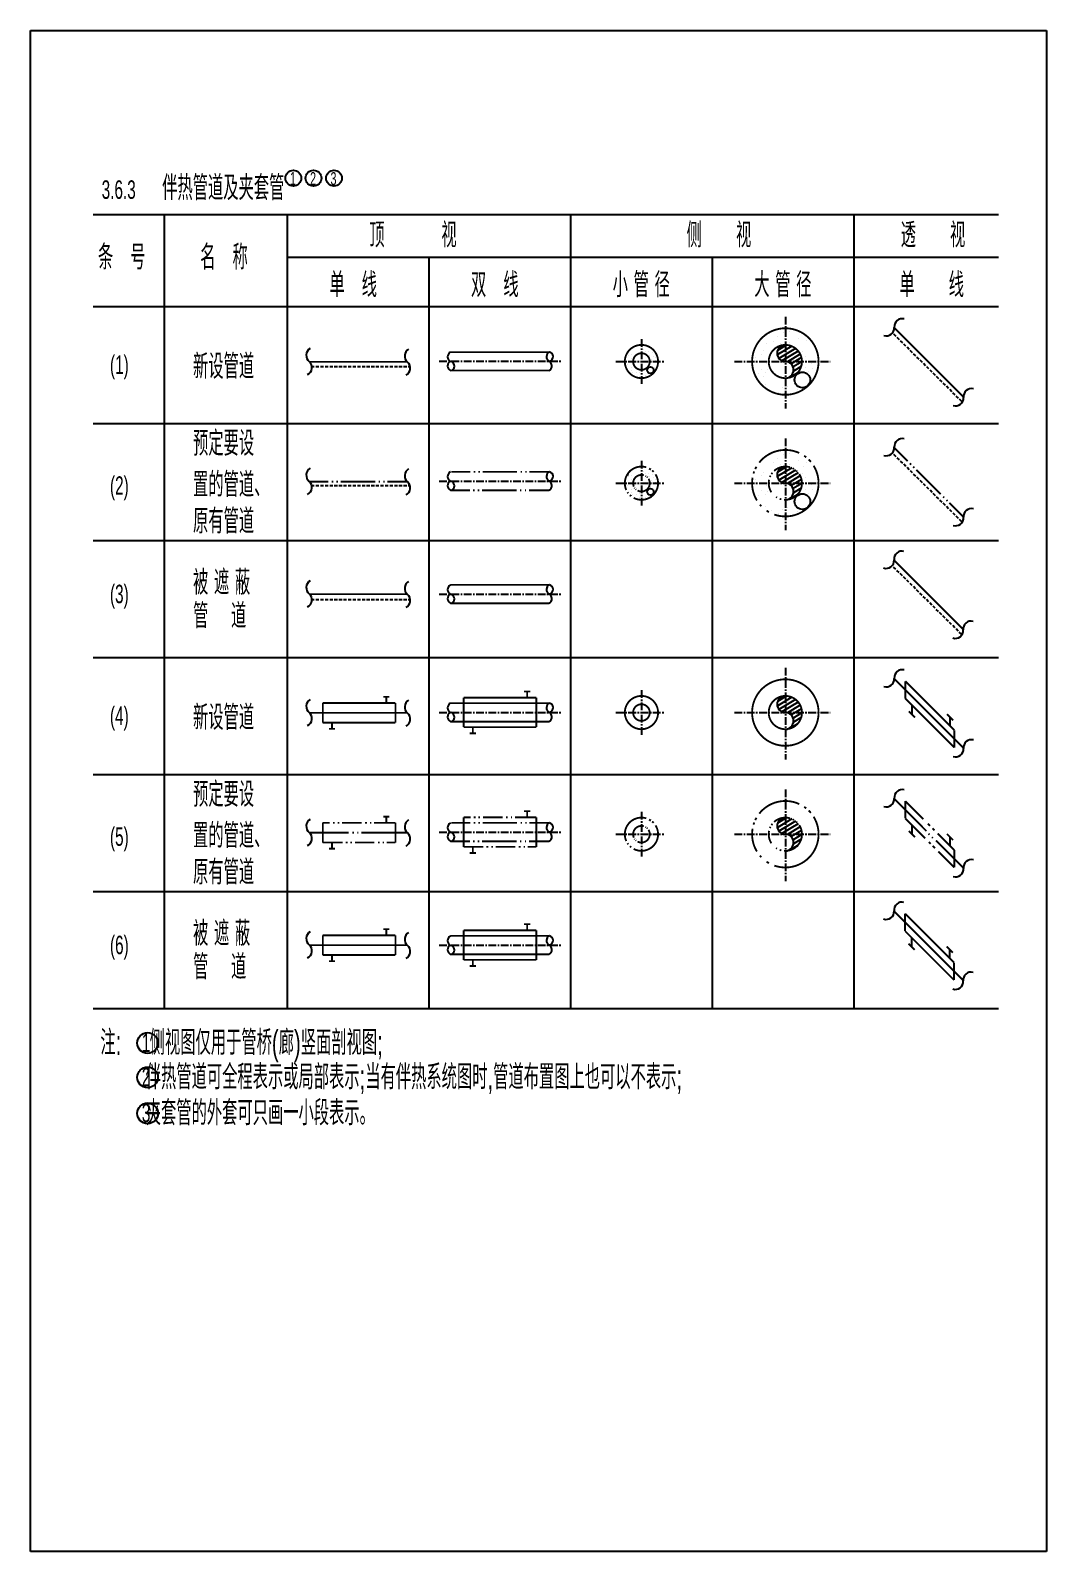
# Model space of a CAD drawing. Header units: inches. Extents: x -18 to 2014, y 4 to 801.
# Drawn here: x 170.9 to 335.9, y 279.2 to 526.2 of the extents above; entities that cross this region are included whole.
import ezdxf

# ---------------------------------------------------------------- set-up
doc = ezdxf.new("R2010")
doc.units = ezdxf.units.IN
doc.header["$MEASUREMENT"] = 0
doc.linetypes.add('CENTER', pattern=[2, 1.25, -0.25, 0.25, -0.25])
doc.linetypes.add('DASHED', pattern=[0.75, 0.5, -0.25])
doc.layers.add('TEXT', color=6, linetype='Continuous')
doc.styles.get("Standard").update_dxf_attribs({"font": 'pdatxt.shx', "bigfont": 'hztxt.shx'})

# ---------------------------------------------------------------- blocks, each defined once
blk = doc.blocks.new('BZH')
at = {"layer": 'TEXT', "color": 6}
for centre, start, end in [((0.5330142281600274, 0.6703013697842835), 120.0646550722237, 231.5087731403127), ((-0.5614378965001379, -0.6466804327719728), 296.5830063715022, 49.03599266516452)]:
    blk.add_arc(centre, 0.8563924881481542, start, end, dxfattribs=at)

msp = doc.modelspace()

# ---------------------------------------------------------------- linework, layer by layer
at = {"color": 3}
for p, q in [((170.9487951103953, 526.1755706798515), (335.9487951103953, 526.1755706798515)), ((170.9487951103953, 279.1755706798513), (170.9487951103953, 526.1755706798515)), ((335.9487951103953, 526.1755706798515), (335.9487951103953, 279.1755706798513)), ((181.1538491235384, 496.2729696813786), (328.1538491235384, 496.2729696813786)), ((192.6560949570564, 496.2729696813786), (192.6560949570564, 367.3390052867763)), ((212.6605902770004, 496.2729696813786), (212.6605902770004, 367.3390052867763)), ((258.6605902770003, 496.2729696813786), (258.6605902770003, 367.3390052867763)), ((304.6605902770003, 496.2729696813786), (304.6605902769999, 367.3390052867763)), ((212.6605902770004, 489.3390052867763), (328.1538491235384, 489.3390052867763)), ((235.6605902770004, 489.3390052867763), (235.6605902770004, 367.3390052867763)), ((281.6605902770003, 489.3390052867763), (281.6605902770003, 367.3390052867763)), ((181.1538491235384, 481.3390052867763), (328.1538491235384, 481.3390052867763)), ((294.5860972234269, 474.8974255294121), (292.2104601939938, 473.4760292297158)), ((293.7607088829042, 475.1027742054608), (292.2526304681352, 474.2004574576386)), ((295.1770971941961, 474.5518370956345), (292.4668688414973, 472.9302473897454)), ((295.6221938741215, 474.1189514884465), (292.9719674544814, 472.5332622692761)), ((295.9475018346612, 473.6143936348794), (293.8673164909934, 472.3697726285814)), ((296.1558269803437, 473.0398423698165), (294.4701001756645, 472.0312346520619)), ((296.2295326025707, 472.384745259519), (294.7970685189576, 471.5276702423049)), ((295.4624992696591, 470.5274185761606), (294.2771727620767, 469.8182114494255)), ((296.1085953272806, 471.6131889886403), (294.8657982609603, 470.8695959525599)), ((181.1538491235384, 462.3390052867763), (328.1538491235384, 462.3390052867763)), ((294.5860972234269, 455.1404191431937), (292.2104601939938, 453.7190228434974)), ((293.7607088829042, 455.3457678192423), (292.2526304681352, 454.44345107142)), ((295.1770971941961, 454.7948307094162), (292.4668688414973, 453.1732410035269)), ((295.6221938741215, 454.361945102228), (292.9719674544814, 452.7762558830577)), ((295.9475018346612, 453.8573872486609), (293.8673164909934, 452.6127662423631)), ((296.1558269803437, 453.2828359835981), (294.4701001756645, 452.2742282658435)), ((296.2295326025707, 452.6277388733004), (294.7970685189576, 451.7706638560864)), ((295.4624992696591, 450.7704121899422), (294.2771727620767, 450.0612050632071)), ((296.1085953272806, 451.8561826024218), (294.8657982609603, 451.1125895663413)), ((181.1538491235384, 443.3390052867763), (328.1538491235384, 443.3390052867763)), ((181.1538491235384, 424.3390052867763), (328.1538491235384, 424.3390052867763)), ((294.5860972234269, 417.8974255294121), (292.2104601939938, 416.4760292297158)), ((293.7607088829042, 418.1027742054608), (292.2526304681352, 417.2004574576385)), ((295.1770971941961, 417.5518370956345), (292.4668688414973, 415.9302473897454)), ((295.6221938741215, 417.1189514884465), (292.9719674544814, 415.5332622692761)), ((295.9475018346612, 416.6143936348794), (293.8673164909934, 415.3697726285814)), ((296.1558269803437, 416.0398423698164), (294.4701001756649, 415.0312346520619)), ((296.2295326025707, 415.3847452595189), (294.7970685189576, 414.5276702423049)), ((295.4624992696591, 413.5274185761606), (294.2771727620767, 412.8182114494255)), ((296.1085953272806, 414.6131889886403), (294.8657982609603, 413.8695959525598)), ((181.1538491235384, 405.3390052867763), (328.1538491235384, 405.3390052867763)), ((294.5860972234269, 398.1404191431937), (292.2104601939938, 396.7190228434974)), ((293.7607088829042, 398.3457678192423), (292.2526304681352, 397.44345107142)), ((295.1770971941961, 397.7948307094161), (292.4668688414973, 396.1732410035269)), ((295.6221938741215, 397.361945102228), (292.9719674544814, 395.7762558830577)), ((295.9475018346612, 396.8573872486609), (293.8673164909934, 395.612766242363)), ((296.1558269803437, 396.2828359835981), (294.4701001756649, 395.2742282658435)), ((296.2295326025707, 395.6277388733004), (294.7970685189576, 394.7706638560864)), ((295.4624992696591, 393.7704121899422), (294.2771727620767, 393.0612050632071)), ((296.1085953272806, 394.8561826024218), (294.8657982609603, 394.1125895663413)), ((181.1538491235384, 386.3390052867763), (328.1538491235384, 386.3390052867763)), ((181.1538491235384, 367.3390052867763), (328.1538491235384, 367.3390052867763)), ((335.9487951103953, 279.1755706798513), (170.9487951103953, 279.1755706798513))]:
    msp.add_line(p, q, dxfattribs=at)
at = {"color": 3, "linetype": 'CENTER'}
for p, q in [((293.5296770820497, 479.6638843423401), (293.5296770820497, 464.7943167448464)), ((270.1647274271442, 476.0382805473706), (270.1647274271442, 468.6034967486237)), ((237.3281283953835, 472.4441530529044), (257.1863037060631, 472.4441530529044)), ((266.0315027948033, 472.4126767524011), (273.7927768723595, 472.4126767524011)), ((285.2632278173684, 472.4126767524011), (300.7857759724808, 472.4126767524011)), ((293.5296770820497, 459.9068779561216), (293.5296770820497, 445.037310358628)), ((270.1647274271442, 456.2812715282537), (270.1647274271442, 448.8464877295069)), ((237.3281283953835, 453.0031234378872), (257.1863037060631, 453.0031234378872)), ((266.0315027948033, 452.6556677332841), (273.7927768723595, 452.6556677332841)), ((285.2632278173684, 452.6556703661825), (300.7857759724808, 452.6556703661825)), ((237.3281283953835, 434.6488595025832), (257.1863037060631, 434.6488595025832)), ((293.5296770820497, 422.6638843423401), (293.5296770820497, 407.7943167448464)), ((270.1647274271442, 419.0382805473706), (270.1647274271442, 411.6034967486237)), ((237.3281283953835, 415.4441530529044), (257.1863037060631, 415.4441530529044)), ((266.0315027948033, 415.412676752401), (273.7927768723595, 415.412676752401)), ((285.2632278173684, 415.412676752401), (300.7857759724808, 415.412676752401)), ((293.5296770820497, 402.9068779561216), (293.5296770820497, 388.037310358628)), ((270.1647274271442, 399.2812715282537), (270.1647274271442, 391.8464877295068)), ((237.3281283953835, 396.0031234378872), (257.1863037060631, 396.0031234378872)), ((266.0315027948033, 395.6556677332841), (273.7927768723595, 395.6556677332841)), ((285.2632278173684, 395.6556703661825), (300.7857759724808, 395.6556703661825)), ((237.3281283953835, 377.6488595025832), (257.1863037060631, 377.6488595025832))]:
    msp.add_line(p, q, dxfattribs=at)
at = {"color": 3, "linetype": 'DASHED'}
for p, q in [((322.1750067816025, 465.9285193552305), (310.8595596597189, 477.1325947468281)), ((216.5436729487534, 471.6142608408623), (232.5316226511287, 471.6142608408623)), ((322.1779950873366, 446.4029680570735), (310.8625479654535, 457.6070434486712)), ((216.5436729487534, 452.2619835983811), (232.5316226511287, 452.2619835983811)), ((322.1308632383822, 428.1207056162545), (310.8154161164986, 439.3247810078522)), ((216.5436729487534, 433.7820540548191), (232.5316226511287, 433.7820540548191))]:
    msp.add_line(p, q, dxfattribs=at)
at = {"color": 3, "const_width": 0.3}
for points in [[(296.4932568622904, 467.8985661106305, 1271.526783014444), (296.4790416250781, 467.8892655625658, 1271.526783014444)], [(271.6465173172643, 470.1556214315157, 1271.526783014444), (271.6394096986584, 470.1509711574834, 1271.526783014444)], [(295.0114669721703, 470.1556214315158, 1271.526783014444), (295.0043593535639, 470.1509711574834, 1271.526783014444)], [(270.9056223722042, 471.2841490919585, 1271.526783014444), (270.9020685629008, 471.2818239549422, 1271.526783014444)], [(295.7872610764576, 457.5611076054171, 0.3462169642145146), (289.2934028487667, 456.0043985755779, 0.3462169642145146)], [(296.9237669581609, 456.855688689088, 0.01929978253826776), (296.5897849318836, 457.1049107448596, 0.01929978253826776)], [(270.9461224991716, 455.2401254600445, 0.6444572294901314), (267.7054500042178, 451.5412375842457, 0.6444572294901314)], [(271.6679473133269, 454.8667827527461, 0.02472179675574532), (271.432849076598, 454.9929901581234, 0.02472179675574532)], [(272.1496297025116, 454.4969380938206, 0.03171512153728658), (271.8888223478522, 454.7184467441973, 0.03171512153728658)], [(288.4783386196165, 454.5645914588254, 0.01707949173877752), (288.359820378757, 454.2153439433824, 0.01707949173877752)], [(288.8409807961872, 455.3344998006419, 0.01997213834768396), (288.6421790369928, 454.9518330040531, 0.01997213834768396)], [(291.4323104261631, 454.3559800764343, 0.0264203275901969), (291.2646912486799, 454.1253094969341, 0.0264203275901969)], [(294.283082110626, 455.248425823779, 0.2601360743709798), (291.7187133554504, 454.6582712702421, 0.2601360743709798)], [(291.7449695369847, 447.5591206530378, 0.7068082799808244), (298.1234263333714, 455.4942382825496, 0.7068082799808244)], [(294.9364023934469, 454.9602579427892, 0.02318195711527381), (294.7170058780636, 455.0805931134331, 0.02318195711527381)], [(295.4639588882379, 454.539430938607, 0.02163129134883857), (295.2939609839128, 454.6995153489539, 0.02163129134883857)], [(297.673280954884, 456.1184072815266, 0.02364816993268394), (297.3277631107068, 456.4942303199642, 0.02364816993268394)], [(270.5554249631579, 453.9478965966643, 0.6444572294901314), (268.9350887156812, 452.098452658765, 0.6444572294901314)], [(268.9087519115175, 450.265578717338, 0.7662264013902739), (272.4514672871343, 454.0912236579111, 0.7662264013902739)], [(269.0305894623231, 451.9233897281849, 0.02034188630259665), (269.0938504868637, 451.8336442672106, 0.02034188630259665)], [(269.5367396693306, 451.4606232253111, 0.7662264013902739), (271.3080973571392, 453.3734456955976, 0.7662264013902739)], [(270.9163373702355, 453.7612252430152, 0.02472179675574532), (270.7987882518711, 453.8243289457037, 0.02472179675574532)], [(271.1571785648276, 453.5763029135524, 0.03171512153728658), (271.0267748874982, 453.6870572387407, 0.03171512153728658)], [(288.2067436512158, 453.5647246499921, 0.1807876212671309), (288.915560298367, 449.850331472833, 0.1807876212671309)], [(290.8863083727712, 453.205762964579, 0.1982813816949799), (291.2679714871321, 451.1809880946683, 0.1982813816949799)], [(291.1235849281944, 453.8807093644021, 0.02298263569642912), (291.021301207512, 453.6546951266565, 0.02298263569642912)], [(293.3284993967847, 449.9631756978618, 0.622870567310678), (295.7838397018137, 454.1418570582325, 0.622870567310678)], [(267.8964514975024, 451.1911117230856, 0.02034188630259665), (268.0229735465833, 451.0116208011369, 0.02034188630259665)], [(268.2884406107611, 450.7141354047693, 0.02182518808378655), (268.4648390009858, 450.5579596175987, 0.02182518808378655)], [(269.2265840189526, 451.6849015690266, 0.02182518808378655), (269.3147832140645, 451.6068136754414, 0.02182518808378655)], [(292.0303270836108, 450.4102417696391, 0.01696519760989076), (292.1860224681001, 450.3137497273895, 0.01696519760989076)], [(292.6128781231065, 450.1160877884998, 0.02579436415972904), (292.8792567986721, 450.0351831109267, 0.02579436415972904)], [(289.3952023002404, 449.1820385090942, 0.01674166816772537), (289.6368897669028, 448.9131836368775, 0.01674166816772537)], [(290.479020866626, 448.1999440892126, 0.02147786372789299), (290.8725371770694, 447.9546484001266, 0.02147786372789299)], [(296.4932568622909, 410.8985661106305, 1271.526783014444), (296.4790416250781, 410.8892655625658, 1271.526783014444)], [(271.6465173172647, 413.1556214315157, 1271.526783014444), (271.6394096986584, 413.1509711574834, 1271.526783014444)], [(295.0114669721703, 413.1556214315157, 1271.526783014444), (295.0043593535639, 413.1509711574834, 1271.526783014444)], [(270.9056223722042, 414.2841490919583, 1271.526783014444), (270.9020685629013, 414.2818239549422, 1271.526783014444)], [(295.7872610764576, 400.561107605417, 0.3462169642145146), (289.2934028487667, 399.0043985755779, 0.3462169642145146)], [(296.9237669581609, 399.855688689088, 0.01929978253826776), (296.5897849318836, 400.1049107448596, 0.01929978253826776)], [(270.9461224991716, 398.2401254600445, 0.6444572294901314), (267.7054500042178, 394.5412375842457, 0.6444572294901314)], [(271.6679473133269, 397.866782752746, 0.02472179675574532), (271.432849076598, 397.9929901581234, 0.02472179675574532)], [(272.1496297025116, 397.4969380938206, 0.03171512153728658), (271.8888223478522, 397.7184467441973, 0.03171512153728658)], [(288.4783386196165, 397.5645914588254, 0.01707949173877752), (288.359820378757, 397.2153439433823, 0.01707949173877752)], [(288.8409807961872, 398.3344998006418, 0.01997213834768396), (288.6421790369928, 397.9518330040531, 0.01997213834768396)], [(294.283082110626, 398.248425823779, 0.2601360743709798), (291.7187133554504, 397.658271270242, 0.2601360743709798)], [(291.7449695369847, 390.5591206530378, 0.7068082799808244), (298.1234263333714, 398.4942382825495, 0.7068082799808244)], [(294.9364023934469, 397.9602579427892, 0.02318195711527381), (294.7170058780636, 398.0805931134329, 0.02318195711527381)], [(295.4639588882379, 397.539430938607, 0.02163129134883857), (295.2939609839128, 397.6995153489538, 0.02163129134883857)], [(297.673280954884, 399.1184072815265, 0.02364816993268394), (297.3277631107068, 399.4942303199641, 0.02364816993268394)], [(270.5554249631579, 396.9478965966643, 0.6444572294901314), (268.9350887156812, 395.098452658765, 0.6444572294901314)], [(268.9087519115175, 393.265578717338, 0.7662264013902739), (272.4514672871343, 397.091223657911, 0.7662264013902739)], [(269.5367396693306, 394.4606232253111, 0.7662264013902739), (271.3080973571392, 396.3734456955976, 0.7662264013902739)], [(270.9163373702355, 396.7612252430151, 0.02472179675574532), (270.7987882518711, 396.8243289457037, 0.02472179675574532)], [(271.1571785648281, 396.5763029135524, 0.03171512153728658), (271.0267748874982, 396.6870572387407, 0.03171512153728658)], [(288.2067436512158, 396.5647246499921, 0.1807876212671309), (288.915560298367, 392.850331472833, 0.1807876212671309)], [(290.8863083727712, 396.205762964579, 0.1982813816949799), (291.2679714871321, 394.1809880946683, 0.1982813816949799)], [(291.1235849281944, 396.8807093644021, 0.02298263569642912), (291.021301207512, 396.6546951266565, 0.02298263569642912)], [(291.4323104261631, 397.3559800764342, 0.0264203275901969), (291.2646912486799, 397.1253094969341, 0.0264203275901969)], [(293.3284993967847, 392.9631756978618, 0.622870567310678), (295.7838397018137, 397.1418570582325, 0.622870567310678)], [(267.8964514975024, 394.1911117230856, 0.02034188630259665), (268.0229735465833, 394.0116208011369, 0.02034188630259665)], [(268.2884406107611, 393.7141354047691, 0.02182518808378655), (268.4648390009858, 393.5579596175987, 0.02182518808378655)], [(269.0305894623231, 394.9233897281849, 0.02034188630259665), (269.0938504868637, 394.8336442672104, 0.02034188630259665)], [(269.2265840189526, 394.6849015690266, 0.02182518808378655), (269.314783214065, 394.6068136754414, 0.02182518808378655)], [(292.0303270836108, 393.4102417696391, 0.01696519760989076), (292.1860224681001, 393.3137497273894, 0.01696519760989076)], [(292.6128781231065, 393.1160877884998, 0.02579436415972904), (292.8792567986721, 393.0351831109267, 0.02579436415972904)], [(289.3952023002404, 392.1820385090941, 0.01674166816772537), (289.6368897669028, 391.9131836368775, 0.01674166816772537)], [(290.479020866626, 391.1999440892126, 0.02147786372789299), (290.8725371770694, 390.9546484001266, 0.02147786372789299)]]:
    msp.add_lwpolyline(points, format="xyb", dxfattribs=at)
at = {"color": 3, "const_width": 0.025}
for points in [[(293.1768576095247, 477.1467334112952, 1), (293.2018576095248, 477.1467334112952, 1)], [(294.2285771609928, 477.2887624831777, 1), (294.2535771609929, 477.2887624831777, 1)], [(295.3939934577953, 476.7774615104589, 1), (295.4189934577954, 476.7774615104589, 1)], [(269.2699041542747, 474.359415508502, 1), (269.2949041542748, 474.359415508502, 1)], [(269.7587033571641, 474.6769219936799, 1), (269.7837033571642, 474.6769219936799, 1)], [(270.3208237190044, 474.7501929235594, 1), (270.3458237190044, 474.7501929235594, 1)], [(270.491903987952, 474.359415508502, 1), (270.5169039879517, 474.359415508502, 1)], [(271.0540243497923, 474.5548055324799, 1), (271.0790243497923, 474.5548055324799, 1)], [(289.3963650293282, 474.5618248396436, 1), (289.4213650293283, 474.5618248396436, 1)], [(290.4480809278886, 476.1809441477699, 1), (290.4730809278886, 476.1809441477699, 1)], [(290.5333544001165, 475.2719649332586, 1), (290.5583544001162, 475.2719649332586, 1)], [(291.1871262106457, 474.5618248396436, 1), (291.2121262106454, 474.5618248396436, 1)], [(291.6134972246911, 475.7264532240651, 1), (291.6384972246912, 475.7264532240651, 1)], [(292.2388421092061, 476.4649996586364, 1), (292.2638421092062, 476.4649996586364, 1)], [(292.6652131232519, 475.4139913722426, 1), (292.6902131232515, 475.4139913722426, 1)], [(293.3189812808733, 476.1525378068139, 1), (293.3439812808734, 476.1525378068139, 1)], [(294.2285771609928, 475.4423977131988, 1), (294.2535771609929, 475.4423977131988, 1)], [(294.5980979759175, 476.2661605377401, 1), (294.6230979759176, 476.2661605377401, 1)], [(295.2518661335395, 474.9879094223923, 1), (295.2768661335396, 474.9879094223923, 1)], [(295.6782408004925, 476.1525378068139, 1), (295.7032408004926, 476.1525378068139, 1)], [(296.3888591572351, 475.1867485432886, 1), (296.4138591572352, 475.1867485432886, 1)], [(296.9857807686436, 475.7832659059774, 1), (297.0107807686433, 475.7832659059774, 1)], [(297.5542754540376, 474.9879094223923, 1), (297.5792754540377, 474.9879094223923, 1)], [(267.8035028926989, 472.5276527931105, 1), (267.828502892699, 472.5276527931105, 1)], [(267.8768240516498, 471.9659133855324, 1), (267.9018240516504, 471.9659133855324, 1)], [(268.0479043205975, 473.4557468500855, 1), (268.0729043205976, 473.4557468500855, 1)], [(268.1212218266411, 472.8207365126281, 1), (268.1462218266412, 472.8207365126281, 1)], [(268.4145028095378, 472.2589944721515, 1), (268.4395028095374, 472.2589944721515, 1)], [(268.4878239684887, 472.9672757394886, 1), (268.5128239684888, 472.9672757394886, 1)], [(268.5367035234868, 473.6022887098443, 1), (268.5617035234869, 473.6022887098443, 1)], [(268.73222174348, 474.1151825861019, 1), (268.7572217434796, 474.1151825861019, 1)], [(269.2210245992766, 473.8465216322446, 1), (269.2460245992767, 473.8465216322446, 1)], [(269.7587033571641, 474.1884508830829, 1), (269.7837033571642, 474.1884508830829, 1)], [(270.2475025600535, 474.1640281174226, 1), (270.2725025600536, 474.1640281174226, 1)], [(270.8096229218942, 473.9930634920034, 1), (270.8346229218938, 473.9930634920034, 1)], [(271.2984221247831, 473.968640726343, 1), (271.3234221247836, 473.968640726343, 1)], [(271.4939439976839, 473.4557468500855, 1), (271.5189439976836, 473.4557468500855, 1)], [(271.6650242666311, 471.8437942914339, 1), (271.6900242666312, 471.8437942914339, 1)], [(271.7872213276729, 472.771888348409, 1), (271.8122213276725, 472.771888348409, 1)], [(271.909422041622, 473.8709470308033, 1), (271.934422041622, 473.8709470308033, 1)], [(272.031622755571, 473.2847822246665, 1), (272.0566227555711, 473.2847822246665, 1)], [(272.1538234695205, 472.2589944721515, 1), (272.1788234695201, 472.2589944721515, 1)], [(272.3982212445113, 473.0161239037075, 1), (272.4232212445114, 473.0161239037075, 1)], [(272.3982212445113, 471.8437942914339, 1), (272.4232212445114, 471.8437942914339, 1)], [(272.4715424034626, 472.5765009573295, 1), (272.4965424034623, 472.5765009573295, 1)], [(272.8522274271478, 472.4126767524011, 1), (272.8772274271479, 472.4126767524011, 1)], [(288.6857430196779, 473.0563282624434, 1), (288.710743019678, 473.0563282624434, 1)], [(289.3963650293282, 472.1757527559898, 1), (289.4213650293283, 472.1757527559898, 1)], [(289.4532152284488, 472.8290828005909, 1), (289.4782152284489, 472.8290828005909, 1)], [(289.6806123720249, 473.5960329432199, 1), (289.705612372025, 473.5960329432199, 1)], [(290.0217099138432, 474.1925503059088, 1), (290.0467099138428, 474.1925503059088, 1)], [(290.3912307287679, 472.0337263170059, 1), (290.4162307287676, 472.0337263170059, 1)], [(290.5902045992372, 473.1415446524134, 1), (290.6152045992372, 473.1415446524134, 1)], [(296.2467354858865, 474.0221175259687, 1), (296.2717354858866, 474.0221175259687, 1)], [(296.7868068981739, 473.2835710913974, 1), (296.811806898174, 473.2835710913974, 1)], [(296.7868068981739, 472.3745918768861, 1), (296.811806898174, 472.3745918768861, 1)], [(297.412151782689, 474.0789302078809, 1), (297.4371517826891, 474.0789302078809, 1)], [(297.8385227967348, 473.1983547014274, 1), (297.8635227967344, 473.1983547014274, 1)], [(297.8385227967348, 472.1473490479321, 1), (297.8635227967344, 472.1473490479321, 1)], [(298.5491411534773, 473.8516847460285, 1), (298.5741411534774, 473.8516847460285, 1)], [(298.6912648248259, 472.5166209487684, 1), (298.7162648248255, 472.5166209487684, 1)], [(268.1212218266411, 471.3064776495161, 1), (268.1462218266412, 471.3064776495161, 1)], [(268.2923020955883, 471.6972550645735, 1), (268.3173020955884, 471.6972550645735, 1)], [(268.6100246824377, 471.3797485793955, 1), (268.6350246824378, 471.3797485793955, 1)], [(268.6100246824377, 470.9401256330175, 1), (268.6350246824378, 470.9401256330175, 1)], [(268.6589042374359, 470.6226191478395, 1), (268.683904237436, 470.6226191478395, 1)], [(269.2210245992766, 470.9889711643382, 1), (269.2460245992767, 470.9889711643382, 1)], [(269.2699041542747, 470.1829962014615, 1), (269.2949041542748, 470.1829962014615, 1)], [(269.3921048682238, 470.5737736165188, 1), (269.4171048682239, 470.5737736165188, 1)], [(269.8809040711136, 470.6714673120587, 1), (269.9059040711132, 470.6714673120587, 1)], [(269.8809040711136, 470.0364543417027, 1), (269.9059040711132, 470.0364543417027, 1)], [(270.2475025600535, 470.3539608268807, 1), (270.2725025600536, 470.3539608268807, 1)], [(270.5652214939956, 470.744738241938, 1), (270.5902214939957, 470.744738241938, 1)], [(270.8096229218942, 470.1097252715821, 1), (270.8346229218938, 470.1097252715821, 1)], [(271.0540243497923, 470.6226191478395, 1), (271.0790243497923, 470.6226191478395, 1)], [(272.2760241834695, 471.3797485793955, 1), (272.3010241834696, 471.3797485793955, 1)], [(288.6004695474504, 471.579235393301, 1), (288.6254695474505, 471.579235393301, 1)], [(289.112117686631, 470.4146070088794, 1), (289.1371176866311, 470.4146070088794, 1)], [(289.5953388997974, 471.1531508105523, 1), (289.6203388997975, 471.1531508105523, 1)], [(289.9648597147221, 469.9033060361606, 1), (289.9898597147222, 469.9033060361606, 1)], [(290.2491070574193, 470.5566334478634, 1), (290.2741070574194, 470.5566334478634, 1)], [(290.6754780714647, 471.0963407615383, 1), (290.7004780714648, 471.0963407615383, 1)], [(290.8176017428133, 469.7328706233221, 1), (290.8426017428134, 469.7328706233221, 1)], [(291.4713735533425, 470.272577936997, 1), (291.4963735533426, 470.272577936997, 1)], [(292.6652131232519, 469.3067886734719, 1), (292.6902131232515, 469.3067886734719, 1)], [(294.6549481750386, 469.2783823325156, 1), (294.6799481750387, 469.2783823325156, 1)], [(296.8436534443873, 471.437208954317, 1), (296.8686534443874, 471.437208954317, 1)], [(297.2131779122197, 470.7270688607019, 1), (297.2381779122194, 470.7270688607019, 1)], [(297.9806464680829, 471.3235862233908, 1), (298.005646468083, 471.3235862233908, 1)], [(298.0659199403109, 470.3293906189094, 1), (298.090919940311, 470.3293906189094, 1)], [(290.3059572565404, 468.6250522879146, 1), (290.33095725654, 468.6250522879146, 1)], [(291.2439727568591, 469.1647596015894, 1), (291.2689727568592, 469.1647596015894, 1)], [(291.3292498819939, 468.0569412661818, 1), (291.354249881994, 468.0569412661818, 1)], [(292.3241155814336, 468.6250522879146, 1), (292.3491155814337, 468.6250522879146, 1)], [(292.4662392527822, 467.460423903493, 1), (292.4912392527823, 467.460423903493, 1)], [(293.0915841372972, 468.1989703380642, 1), (293.1165841372973, 468.1989703380642, 1)], [(293.3189812808733, 467.2899884906545, 1), (293.3439812808734, 467.2899884906545, 1)], [(293.6600788226916, 469.1363532606333, 1), (293.6850788226913, 469.1363532606333, 1)], [(293.8022024940398, 468.3978094589605, 1), (293.8272024940399, 468.3978094589605, 1)], [(294.3707008323414, 467.5172339525068, 1), (294.3957008323415, 467.5172339525068, 1)], [(295.0244689899633, 468.4830258489306, 1), (295.0494689899634, 468.4830258489306, 1)], [(295.5361171291439, 467.8012894633733, 1), (295.561117129144, 467.8012894633733, 1)], [(293.1768576095247, 457.3897270250768, 1), (293.2018576095248, 457.3897270250768, 1)], [(294.2285771609928, 457.5317560969591, 1), (294.2535771609929, 457.5317560969591, 1)], [(295.3939934577953, 457.0204551242403, 1), (295.4189934577954, 457.0204551242403, 1)], [(269.2699041542747, 454.6024064893851, 1), (269.2949041542748, 454.6024064893851, 1)], [(269.7587033571641, 454.919912974563, 1), (269.7837033571642, 454.919912974563, 1)], [(270.3208237190044, 454.9931839044426, 1), (270.3458237190044, 454.9931839044426, 1)], [(270.491903987952, 454.6024064893851, 1), (270.5169039879517, 454.6024064893851, 1)], [(271.0540243497923, 454.797796513363, 1), (271.0790243497923, 454.797796513363, 1)], [(289.3963650293282, 454.8048184534251, 1), (289.4213650293283, 454.8048184534251, 1)], [(290.4480809278886, 456.4239377615516, 1), (290.4730809278886, 456.4239377615516, 1)], [(290.5333544001165, 455.5149585470402, 1), (290.5583544001162, 455.5149585470402, 1)], [(291.1871262106457, 454.8048184534251, 1), (291.2121262106454, 454.8048184534251, 1)], [(291.6134972246911, 455.9694468378466, 1), (291.6384972246912, 455.9694468378466, 1)], [(292.2388421092061, 456.7079932724178, 1), (292.2638421092062, 456.7079932724178, 1)], [(292.6652131232519, 455.6569849860242, 1), (292.6902131232515, 455.6569849860242, 1)], [(293.3189812808733, 456.3955314205953, 1), (293.3439812808734, 456.3955314205953, 1)], [(294.2285771609928, 455.6853913269803, 1), (294.2535771609929, 455.6853913269803, 1)], [(294.5980979759175, 456.5091541515216, 1), (294.6230979759176, 456.5091541515216, 1)], [(295.2518661335395, 455.2309030361739, 1), (295.2768661335396, 455.2309030361739, 1)], [(295.6782408004925, 456.3955314205953, 1), (295.7032408004926, 456.3955314205953, 1)], [(296.3888591572351, 455.4297421570701, 1), (296.4138591572352, 455.4297421570701, 1)], [(296.9857807686436, 456.026259519759, 1), (297.0107807686433, 456.026259519759, 1)], [(297.5542754540376, 455.2309030361739, 1), (297.5792754540377, 455.2309030361739, 1)], [(267.8035028926989, 452.7706437739936, 1), (267.828502892699, 452.7706437739936, 1)], [(267.8768240516498, 452.2089043664155, 1), (267.9018240516504, 452.2089043664155, 1)], [(268.0479043205975, 453.6987378309687, 1), (268.0729043205976, 453.6987378309687, 1)], [(268.1212218266411, 453.0637274935112, 1), (268.1462218266412, 453.0637274935112, 1)], [(268.4145028095378, 452.5019854530347, 1), (268.4395028095374, 452.5019854530347, 1)], [(268.4878239684887, 453.2102667203716, 1), (268.5128239684888, 453.2102667203716, 1)], [(268.5367035234868, 453.8452796907275, 1), (268.5617035234869, 453.8452796907275, 1)], [(268.73222174348, 454.358173566985, 1), (268.7572217434796, 454.358173566985, 1)], [(269.2210245992766, 454.0895126131277, 1), (269.2460245992767, 454.0895126131277, 1)], [(269.7587033571641, 454.431441863966, 1), (269.7837033571642, 454.431441863966, 1)], [(270.2475025600535, 454.4070190983056, 1), (270.2725025600536, 454.4070190983056, 1)], [(270.8096229218942, 454.2360544728866, 1), (270.8346229218938, 454.2360544728866, 1)], [(271.2984221247831, 454.2116317072262, 1), (271.3234221247836, 454.2116317072262, 1)], [(271.4939439976839, 453.6987378309687, 1), (271.5189439976836, 453.6987378309687, 1)], [(271.6650242666311, 452.0867852723171, 1), (271.6900242666312, 452.0867852723171, 1)], [(271.7872213276729, 453.0148793292922, 1), (271.8122213276725, 453.0148793292922, 1)], [(271.909422041622, 454.1139380116865, 1), (271.934422041622, 454.1139380116865, 1)], [(272.031622755571, 453.5277732055496, 1), (272.0566227555711, 453.5277732055496, 1)], [(272.1538234695205, 452.5019854530347, 1), (272.1788234695201, 452.5019854530347, 1)], [(272.3982212445113, 453.2591148845907, 1), (272.4232212445114, 453.2591148845907, 1)], [(272.3982212445113, 452.0867852723171, 1), (272.4232212445114, 452.0867852723171, 1)], [(272.4715424034626, 452.8194919382127, 1), (272.4965424034623, 452.8194919382127, 1)], [(272.8522274271478, 452.6556677332841, 1), (272.8772274271479, 452.6556677332841, 1)], [(288.6857430196779, 453.299321876225, 1), (288.710743019678, 453.299321876225, 1)], [(289.3963650293282, 452.4187463697713, 1), (289.4213650293283, 452.4187463697713, 1)], [(289.4532152284488, 453.0720764143725, 1), (289.4782152284489, 453.0720764143725, 1)], [(289.6806123720249, 453.8390265570014, 1), (289.705612372025, 453.8390265570014, 1)], [(290.0217099138432, 454.4355439196902, 1), (290.0467099138428, 454.4355439196902, 1)], [(290.3912307287679, 452.2767199307874, 1), (290.4162307287676, 452.2767199307874, 1)], [(290.5902045992372, 453.384538266195, 1), (290.6152045992372, 453.384538266195, 1)], [(296.2467354858865, 454.2651111397502, 1), (296.2717354858866, 454.2651111397502, 1)], [(296.7868068981739, 453.5265647051789, 1), (296.811806898174, 453.5265647051789, 1)], [(296.7868068981739, 452.6175854906676, 1), (296.811806898174, 452.6175854906676, 1)], [(297.412151782689, 454.3219238216626, 1), (297.4371517826891, 454.3219238216626, 1)], [(297.8385227967348, 453.4413483152089, 1), (297.8635227967344, 453.4413483152089, 1)], [(297.8385227967348, 452.3903426617135, 1), (297.8635227967344, 452.3903426617135, 1)], [(298.5491411534773, 454.0946783598101, 1), (298.5741411534774, 454.0946783598101, 1)], [(298.6912648248259, 452.75961456255, 1), (298.7162648248255, 452.75961456255, 1)], [(268.1212218266411, 451.5494686303993, 1), (268.1462218266412, 451.5494686303993, 1)], [(268.2923020955883, 451.9402460454567, 1), (268.3173020955884, 451.9402460454567, 1)], [(268.6100246824377, 451.6227395602787, 1), (268.6350246824378, 451.6227395602787, 1)], [(268.6100246824377, 451.1831166139007, 1), (268.6350246824378, 451.1831166139007, 1)], [(268.6589042374359, 450.8656101287227, 1), (268.683904237436, 450.8656101287227, 1)], [(269.2210245992766, 451.2319621452214, 1), (269.2460245992767, 451.2319621452214, 1)], [(269.2699041542747, 450.4259871823447, 1), (269.2949041542748, 450.4259871823447, 1)], [(269.3921048682238, 450.816764597402, 1), (269.4171048682239, 450.816764597402, 1)], [(269.8809040711136, 450.9144582929418, 1), (269.9059040711132, 450.9144582929418, 1)], [(269.8809040711136, 450.2794453225859, 1), (269.9059040711132, 450.2794453225859, 1)], [(270.2475025600535, 450.5969518077639, 1), (270.2725025600536, 450.5969518077639, 1)], [(270.5652214939956, 450.9877292228212, 1), (270.5902214939957, 450.9877292228212, 1)], [(270.8096229218942, 450.3527162524653, 1), (270.8346229218938, 450.3527162524653, 1)], [(271.0540243497923, 450.8656101287227, 1), (271.0790243497923, 450.8656101287227, 1)], [(272.2760241834695, 451.6227395602787, 1), (272.3010241834696, 451.6227395602787, 1)], [(288.6004695474504, 451.8222290070825, 1), (288.6254695474505, 451.8222290070825, 1)], [(289.112117686631, 450.6576006226609, 1), (289.1371176866311, 450.6576006226609, 1)], [(289.5953388997974, 451.3961444243337, 1), (289.6203388997975, 451.3961444243337, 1)], [(289.9648597147221, 450.1462996499423, 1), (289.9898597147222, 450.1462996499423, 1)], [(290.2491070574193, 450.7996270616449, 1), (290.2741070574194, 450.7996270616449, 1)], [(290.6754780714647, 451.3393343753199, 1), (290.7004780714648, 451.3393343753199, 1)], [(290.8176017428133, 449.9758642371036, 1), (290.8426017428134, 449.9758642371036, 1)], [(291.4713735533425, 450.5155715507786, 1), (291.4963735533426, 450.5155715507786, 1)], [(292.6652131232519, 449.5497822872533, 1), (292.6902131232515, 449.5497822872533, 1)], [(294.6549481750386, 449.5213759462972, 1), (294.6799481750387, 449.5213759462972, 1)], [(296.8436534443873, 451.6802025680985, 1), (296.8686534443874, 451.6802025680985, 1)], [(297.2131779122197, 450.9700624744835, 1), (297.2381779122194, 450.9700624744835, 1)], [(297.9806464680829, 451.5665798371722, 1), (298.005646468083, 451.5665798371722, 1)], [(298.0659199403109, 450.5723842326909, 1), (298.090919940311, 450.5723842326909, 1)], [(290.3059572565404, 448.868045901696, 1), (290.33095725654, 448.868045901696, 1)], [(291.2439727568591, 449.407753215371, 1), (291.2689727568592, 449.407753215371, 1)], [(291.3292498819939, 448.2999348799634, 1), (291.354249881994, 448.2999348799634, 1)], [(292.3241155814336, 448.868045901696, 1), (292.3491155814337, 448.868045901696, 1)], [(292.4662392527822, 447.7034175172744, 1), (292.4912392527823, 447.7034175172744, 1)], [(293.0915841372972, 448.4419639518457, 1), (293.1165841372973, 448.4419639518457, 1)], [(293.3189812808733, 447.5329821044359, 1), (293.3439812808734, 447.5329821044359, 1)], [(293.6600788226916, 449.3793468744148, 1), (293.6850788226913, 449.3793468744148, 1)], [(293.8022024940398, 448.640803072742, 1), (293.8272024940399, 448.640803072742, 1)], [(294.3707008323414, 447.7602275662884, 1), (294.3957008323415, 447.7602275662884, 1)], [(295.0244689899633, 448.726019462712, 1), (295.0494689899634, 448.726019462712, 1)], [(295.5361171291439, 448.0442830771547, 1), (295.561117129144, 448.0442830771547, 1)]]:
    msp.add_lwpolyline(points, format="xyb", close=True, dxfattribs=at)
at = {"color": 3, "const_width": 0.3}
for points in [[(311.1945022595452, 477.908785218633), (322.4757347542151, 466.6275527239632)], [(216.2197513779089, 472.3667827001991), (232.1738233721555, 472.3667827001991)], [(311.1945022595452, 458.4511262172519), (313.4024521076645, 456.2431763691326)], [(239.2761697433736, 454.5031234378872), (242.3986823636234, 454.5031234378872)], [(242.8944768843382, 454.5031234378872), (243.1954728078341, 454.5031234378872)], [(243.6585482362449, 454.5031234378872), (243.9292223278796, 454.5031234378872)], [(244.3986823636234, 454.5031234378872), (249.9839922349308, 454.5031234378872)], [(250.5619589094219, 454.5031234378872), (250.7839922349305, 454.5031234378872)], [(251.3359349215868, 454.5031234378872), (251.5387536755549, 454.5031234378872)], [(251.9839922349308, 454.5031234378872), (255.2302417376197, 454.5031234378872)], [(313.7530317753373, 455.89259670146), (313.9658680339504, 455.6797604428468)], [(314.2933118095804, 455.3523166672166), (314.4847072952667, 455.1609211815302)], [(314.8166656700374, 454.8289628067595), (318.766076155067, 450.8795523217302)], [(216.2197513779089, 452.909123698818), (219.3422639981592, 452.909123698818)], [(219.838058518874, 452.909123698818), (220.1390544423695, 452.909123698818)], [(220.6021298707807, 452.909123698818), (220.8728039624154, 452.909123698818)], [(221.3422639981592, 452.909123698818), (226.9275738694661, 452.909123698818)], [(227.5055405439577, 452.909123698818), (227.7275738694663, 452.909123698818)], [(228.2795165561226, 452.909123698818), (228.4823353100907, 452.909123698818)], [(228.9275738694666, 452.909123698818), (232.1738233721555, 452.909123698818)], [(239.178066677887, 451.5031234378872), (242.3005792981368, 451.5031234378872)], [(242.7963738188515, 451.5031234378872), (243.0973697423475, 451.5031234378872)], [(243.5604451707583, 451.5031234378872), (243.8311192623929, 451.5031234378872)], [(244.3005792981368, 451.5031234378872), (249.8858891694441, 451.5031234378872)], [(250.4638558439352, 451.5031234378872), (250.6858891694439, 451.5031234378872)], [(251.2378318561001, 451.5031234378872), (251.4406506100683, 451.5031234378872)], [(251.8858891694441, 451.5031234378872), (255.132138672133, 451.5031234378872)], [(319.1747603098999, 450.4708681668974), (319.3317615800162, 450.3138668967809)], [(319.7220439965773, 449.9235844802199), (319.8654585128598, 449.7801699639372)], [(320.1802897174404, 449.4653387593571), (322.4757347542151, 447.1698937225821)], [(311.1945022595452, 420.908785218633), (322.4757347542151, 409.6275527239632)], [(313.0141029383091, 420.5033981022426), (313.0141029383091, 417.6749709774963)], [(313.0141029383091, 420.5033981022426), (320.968312630269, 412.5491884102824)], [(228.2267849303686, 417.9667827001991), (229.2267849303686, 417.9667827001991)], [(228.7267849303686, 417.9667827001991), (228.7267849303686, 416.9667827001991)], [(251.0972843345122, 418.8441530529043), (252.0972843345122, 418.8441530529043)], [(251.5972843345122, 418.8441530529043), (251.5972843345122, 417.8441530529043)], [(313.0141029383091, 417.6749709774963), (320.968312630269, 409.7207612855362)], [(216.2197513779089, 415.3667827001991), (232.1738233721555, 415.3667827001991)], [(218.4241385790725, 416.9667827001991), (218.4241385790725, 413.766782700199)], [(218.4241385790725, 416.9667827001991), (230.2267849303686, 416.9667827001991)], [(230.2267849303686, 416.9667827001991), (230.2267849303686, 413.766782700199)], [(314.5889965348339, 414.6270405266828), (313.5889965348339, 415.6270405266829)], [(314.0889965348339, 415.1270405266831), (314.0889965348339, 416.5412540890561)], [(319.7696319751727, 415.1620826277517), (320.7696319751727, 414.1620826277515)], [(218.4241385790725, 413.766782700199), (230.2267849303686, 413.766782700199)], [(220.4241385790725, 412.766782700199), (219.4241385790725, 412.766782700199)], [(219.9241385790725, 412.766782700199), (219.9241385790725, 413.766782700199)], [(242.7946379832162, 412.0441530529043), (242.7946379832162, 413.0441530529043)], [(320.2696319751732, 414.6620826277515), (320.2696319751727, 413.2478690653786)], [(320.968312630269, 412.5491884102824), (320.968312630269, 409.7207612855362)], [(243.2946379832162, 412.0441530529043), (242.2946379832162, 412.0441530529043)], [(311.1945022595452, 401.4511262172519), (316.4421483931452, 396.1612242519053)], [(313.0141029383091, 401.0457391008615), (313.0141029383091, 398.2173119761154)], [(313.0141029383091, 401.0457391008615), (315.9594905847285, 398.1003514544416)], [(228.2267849303686, 398.509123698818), (229.2267849303686, 398.509123698818)], [(228.7267849303686, 398.509123698818), (228.7267849303686, 397.509123698818)], [(241.2946379832162, 398.403123437887), (242.4335853124136, 398.403123437887)], [(242.9293798331288, 398.403123437887), (243.2303757566243, 398.403123437887)], [(243.6934511850351, 398.403123437887), (243.9641252766698, 398.403123437887)], [(244.4335853124136, 398.403123437887), (247.6119286924051, 398.403123437887)], [(248.16287846317, 398.403123437887), (248.4638743866655, 398.403123437887)], [(248.9638713790615, 398.403123437887), (249.1666901330297, 398.403123437887)], [(249.6119286924051, 398.403123437887), (253.0972843345122, 398.403123437887)], [(251.0972843345122, 399.403123437887), (252.0972843345122, 399.403123437887)], [(251.5972843345122, 399.403123437887), (251.5972843345122, 398.403123437887)], [(313.0141029383091, 398.2173119761154), (316.2361528911462, 394.995262023278)], [(216.2197513779089, 395.909123698818), (222.6104436100137, 395.909123698818)], [(218.4241385790725, 397.509123698818), (218.4241385790725, 394.3091236988179)], [(218.4241385790725, 397.509123698818), (219.56308590827, 397.509123698818)], [(220.0588804289852, 397.509123698818), (220.3598763524807, 397.509123698818)], [(220.8229517808915, 397.509123698818), (221.0936258725261, 397.509123698818)], [(221.56308590827, 397.509123698818), (224.7414292882615, 397.509123698818)], [(223.2436641630572, 395.909123698818), (223.4656974885658, 395.909123698818)], [(224.0176401752221, 395.909123698818), (224.2204589291902, 395.909123698818)], [(224.6656974885656, 395.909123698818), (232.1738233721555, 395.909123698818)], [(225.2923790590263, 397.509123698818), (225.5933749825219, 397.509123698818)], [(226.0933719749179, 397.509123698818), (226.296190728886, 397.509123698818)], [(226.7414292882615, 397.509123698818), (230.2267849303686, 397.509123698818)], [(230.2267849303686, 397.509123698818), (230.2267849303686, 394.3091236988179)], [(239.2761697433736, 397.5031234378872), (242.3986823636234, 397.5031234378872)], [(242.8944768843382, 397.5031234378872), (243.1954728078341, 397.5031234378872)], [(243.6585482362449, 397.5031234378872), (243.9292223278796, 397.5031234378872)], [(244.3986823636234, 397.5031234378872), (249.9839922349308, 397.5031234378872)], [(250.5619589094219, 397.5031234378872), (250.7839922349309, 397.5031234378872)], [(251.3359349215868, 397.5031234378872), (251.5387536755549, 397.5031234378872)], [(251.9839922349308, 397.5031234378872), (255.2302417376197, 397.5031234378872)], [(314.5889965348339, 395.1693815253018), (313.5889965348339, 396.1693815253018)], [(314.0889965348339, 395.669381525302), (314.0889965348339, 397.083595087675)], [(316.690312009299, 397.3695300298714), (317.0244063537212, 397.0354356854489)], [(316.7776530158741, 395.7286364009006), (316.9346542859909, 395.571635130784)], [(317.3249367025516, 395.1813527142229), (317.4683512188345, 395.0379381979404)], [(317.442023901746, 396.6178181374242), (317.7552290947407, 396.3046129444296)], [(318.2772856040948, 395.7825564350756), (320.968312630269, 393.0915294089013)], [(319.7696319751727, 395.7044236263706), (320.7696319751727, 394.7044236263706)], [(320.2696319751732, 395.2044236263703), (320.2696319751727, 393.7902100639974)], [(218.4241385790725, 394.3091236988179), (221.6388213608735, 394.3091236988179)], [(220.4241385790725, 393.3091236988179), (219.4241385790725, 393.3091236988179)], [(219.9241385790725, 393.3091236988179), (219.9241385790725, 394.3091236988179)], [(222.1346158815883, 394.3091236988179), (222.4356118050838, 394.3091236988179)], [(222.8986872334951, 394.3091236988179), (223.1693613251297, 394.3091236988179)], [(223.6388213608735, 394.3091236988179), (226.8171647408646, 394.3091236988179)], [(227.3681145116294, 394.3091236988179), (227.669110435125, 394.3091236988179)], [(228.169107427521, 394.3091236988179), (228.3719261814892, 394.3091236988179)], [(228.8171647408646, 394.3091236988179), (230.2267849303686, 394.309123698818)], [(239.178066677887, 394.5031234378872), (242.3005792981373, 394.5031234378872)], [(241.2946379832162, 393.6031234378871), (244.5093207650172, 393.6031234378871)], [(243.2946379832162, 392.6031234378871), (242.2946379832162, 392.6031234378871)], [(242.7946379832162, 392.6031234378871), (242.7946379832162, 393.6031234378871)], [(242.7963738188515, 394.5031234378872), (243.0973697423475, 394.5031234378872)], [(243.5604451707583, 394.5031234378872), (243.8311192623929, 394.5031234378872)], [(244.3005792981373, 394.5031234378872), (249.8858891694441, 394.5031234378872)], [(245.0051152857319, 393.6031234378871), (245.3061112092275, 393.6031234378871)], [(245.7691866376387, 393.6031234378871), (246.0398607292733, 393.6031234378871)], [(246.5093207650172, 393.6031234378871), (249.6876641450082, 393.6031234378871)], [(250.2386139157731, 393.6031234378871), (250.5396098392686, 393.6031234378871)], [(250.4638558439352, 394.5031234378872), (250.6858891694443, 394.5031234378872)], [(251.0396068316647, 393.6031234378871), (251.2424255856328, 393.6031234378871)], [(251.2378318561001, 394.5031234378872), (251.4406506100683, 394.5031234378872)], [(251.6876641450082, 393.6031234378871), (253.0972843345122, 393.6031234378871)], [(251.8858891694441, 394.5031234378872), (255.132138672133, 394.5031234378872)], [(316.8416772686102, 394.3897376458138), (317.1340088430026, 394.0974060714216)], [(317.4681031874248, 393.7633117269991), (317.8439721817959, 393.3874427326282)], [(317.9878506232177, 394.6583105480462), (322.4757347542151, 390.1698937225821)], [(318.3868606806324, 392.8445542337921), (320.968312630269, 390.2631022841551)], [(320.968312630269, 393.0915294089014), (320.968312630269, 390.2631022841552)], [(312.9669710893537, 382.7634766600425), (312.9669710893537, 379.9350495352963)], [(228.2267849303686, 380.2488595025832), (229.2267849303686, 380.2488595025832)], [(228.7267849303686, 380.2488595025832), (228.7267849303686, 379.2488595025832)], [(251.0972843345122, 381.0488595025832), (252.0972843345122, 381.0488595025832)], [(251.5972843345122, 381.0488595025832), (251.5972843345122, 380.0488595025832)], [(314.5418646858794, 376.8871190844828), (313.541864685879, 377.8871190844829)], [(314.041864685879, 377.387119084483), (314.041864685879, 378.8013326468559)], [(219.838058518874, 377.6488595025832), (220.1390544423699, 377.6488595025832)], [(219.9241385790725, 375.0488595025832), (219.9241385790725, 376.0488595025832)], [(220.6021298707807, 377.6488595025832), (220.8728039624154, 377.6488595025832)], [(227.5055405439577, 377.6488595025832), (227.7275738694663, 377.6488595025832)], [(228.2795165561226, 377.6488595025832), (228.4823353100907, 377.6488595025832)], [(319.7225001262178, 377.4221611855515), (320.7225001262183, 376.4221611855515)], [(320.2225001262183, 376.9221611855514), (320.2225001262183, 375.5079476231784)], [(220.4241385790725, 375.0488595025832), (219.4241385790725, 375.0488595025832)], [(243.2946379832162, 374.2488595025832), (242.2946379832162, 374.2488595025832)], [(242.7946379832162, 374.2488595025832), (242.7946379832162, 375.2488595025832)], [(320.9211807813141, 374.8092669680823), (320.9211807813141, 371.9808398433361)]]:
    msp.add_lwpolyline(points, dxfattribs=at)
at = {"color": 3, "linetype": 'Continuous', "const_width": 0.3}
for points in [[(239.178066677887, 473.9441530529044), (255.132138672133, 473.9441530529044)], [(239.178066677887, 470.9441530529044), (255.132138672133, 470.9441530529044)], [(241.2946379832162, 417.8441530529043), (241.2946379832162, 413.0441530529043)], [(241.2946379832162, 417.8441530529043), (253.0972843345122, 417.8441530529043)], [(253.0972843345122, 417.8441530529043), (253.0972843345122, 413.0441530529043)], [(239.178066677887, 416.9441530529044), (255.132138672133, 416.9441530529044)], [(239.178066677887, 413.9441530529044), (255.132138672133, 413.9441530529044)], [(241.2946379832162, 413.0441530529043), (253.0972843345122, 413.0441530529043)], [(241.2946379832162, 398.403123437887), (241.2946379832162, 393.6031234378871)], [(253.0972843345122, 398.403123437887), (253.0972843345122, 393.6031234378871)], [(218.4241385790725, 379.2488595025832), (218.4241385790725, 376.0488595025832)], [(230.2267849303686, 379.2488595025832), (230.2267849303686, 376.0488595025832)], [(241.2946379832162, 380.0488595025832), (241.2946379832162, 375.2488595025832)], [(253.0972843345122, 380.0488595025832), (253.0972843345122, 375.2488595025832)]]:
    msp.add_lwpolyline(points, dxfattribs=at)
at = {"color": 3, "linetype": 'DASHED', "const_width": 0.3}
for points in [[(311.1473704105903, 440.1688637764329), (322.4286029052602, 428.8876312817632)], [(216.2197513779089, 434.6488595025832), (232.1738233721555, 434.6488595025832)], [(239.178066677887, 436.1488595025832), (255.132138672133, 436.1488595025832)], [(239.178066677887, 433.1488595025832), (255.132138672133, 433.1488595025832)], [(311.1473704105903, 383.1688637764329), (322.4286029052602, 371.8876312817632)], [(312.9669710893537, 382.7634766600425), (320.9211807813141, 374.8092669680823)], [(218.4241385790725, 379.2488595025832), (230.2267849303686, 379.2488595025832)], [(239.178066677887, 379.1488595025832), (255.132138672133, 379.1488595025832)], [(241.2946379832162, 380.0488595025832), (253.0972843345122, 380.0488595025832)], [(312.9669710893537, 379.9350495352963), (320.9211807813141, 371.9808398433361)], [(216.2197513779089, 377.6488595025832), (232.1738233721555, 377.6488595025832)], [(218.4241385790725, 376.0488595025832), (230.2267849303686, 376.0488595025832)], [(239.178066677887, 376.1488595025832), (255.132138672133, 376.1488595025832)], [(241.2946379832162, 375.2488595025832), (253.0972843345122, 375.2488595025832)]]:
    msp.add_lwpolyline(points, dxfattribs=at)
at = {"color": 3}
for centre, radius in [((213.6425347810433, 502.1818313230279), 1.284043511688708), ((216.9212311135344, 502.1818313230279), 1.284043511688708), ((220.241077448795, 502.1818313230279), 1.284043511688708), ((271.613772044942, 471.0043659846371), 0.5272059545377009), ((296.3021242726164, 469.4288682740941), 1.270511216115604), ((271.613772044942, 451.2473569655202), 0.5272059545377009), ((296.3021242726164, 449.6718618878757), 1.270511216115604), ((189.977298728331, 361.7535409002605), 1.682416818824947), ((189.977298728331, 356.1695714698071), 1.682416818824947), ((189.977298728331, 350.3319775683215), 1.682416818824947)]:
    msp.add_circle(centre, radius, dxfattribs=at)
for centre, radius, start, end in [((293.5296770820497, 473.7626767523978), 1.349999999996743, 90, 270), ((293.5296770820497, 471.0626767524007), 1.350000000000341, 270, 90), ((293.5296770820493, 472.4126767523977), 2.699999999997136, 340.1502250533061, 346.0605472826624), ((270.266494507228, 452.7658418938718), 2.699999999999883, 136.0250546911611, 143.2911895762602), ((270.266494507228, 452.7658418938718), 2.699999999999883, 136.0250546911611, 143.2911895762602), ((270.266494507228, 452.7658418938718), 2.699999999999883, 136.0250546911611, 143.2911895762602), ((270.2749015877317, 452.5539006532002), 2.69999999999977, 58.93950200502542, 64.60416663823334), ((293.5296770820497, 454.0056703661792), 1.349999999996734, 90, 270), ((270.266494507228, 452.7658418938718), 2.69999999999977, 148.9395020050226, 154.6041666382461), ((270.266494507228, 452.7658418938718), 2.69999999999977, 148.9395020050226, 154.6041666382461), ((270.2156109671861, 452.710754813578), 1.349999999999885, 148.9395020050226, 154.6041666382461), ((270.2156109671861, 452.710754813578), 1.349999999999885, 148.9395020050226, 154.6041666382461), ((270.2156109671861, 452.710754813578), 1.349999999999885, 148.9395020050226, 154.6041666382461), ((270.2156109671861, 452.710754813578), 1.349999999999942, 136.0250546911611, 143.2911895762602), ((270.2156109671861, 452.710754813578), 1.349999999999942, 136.0250546911611, 143.2911895762602), ((270.2156109671861, 452.710754813578), 1.349999999999942, 136.0250546911611, 143.2911895762602), ((293.5296770820497, 451.3056703661821), 1.350000000000332, 270, 90), ((270.1647274271437, 452.6556677332839), 2.699999999999679, 225.9790743000731, 230.9802449740991), ((270.1647274271442, 452.6556677332845), 1.350000000000196, 302.8490871432879, 307.5104611971522), ((270.1647274271442, 452.6556677332845), 1.350000000000196, 302.8490871432879, 307.5104611971522), ((270.1647274271442, 452.6556677332845), 1.350000000000196, 302.8490871432879, 307.5104611971522), ((270.1647274271442, 452.655667733284), 1.34999999999984, 315.979074300087, 320.9802449741123), ((270.1647274271442, 452.655667733284), 1.34999999999984, 315.979074300087, 320.9802449741123), ((270.1647274271442, 452.655667733284), 1.34999999999984, 315.979074300087, 320.9802449741123), ((270.1647274271442, 452.6556677332847), 2.700000000000392, 302.8490871432879, 307.5104611971522), ((270.1647274271442, 452.6556677332847), 2.700000000000392, 302.8490871432879, 307.5104611971522), ((270.1647274271442, 452.6556677332847), 2.700000000000392, 302.8490871432879, 307.5104611971522), ((270.1647274271442, 452.6556677332839), 2.699999999999679, 315.979074300087, 320.9802449741123), ((270.1647274271442, 452.6556677332839), 2.699999999999679, 315.979074300087, 320.9802449741123), ((293.5296770820493, 452.6556703661789), 2.699999999997058, 303.2854856104992, 318.4340794207249), ((293.5296770820497, 416.7626767523978), 1.349999999996743, 90, 270), ((293.5296770820497, 414.0626767524007), 1.350000000000341, 270, 90), ((270.2749015877317, 395.5539006532002), 2.69999999999977, 58.93950200502542, 64.60416663823334), ((293.5296770820497, 397.0056703661792), 1.349999999996734, 90, 270), ((270.266494507228, 395.7658418938718), 2.699999999999883, 136.0250546911611, 143.2911895762602), ((270.266494507228, 395.7658418938718), 2.699999999999883, 136.0250546911611, 143.2911895762602), ((270.266494507228, 395.7658418938718), 2.699999999999883, 136.0250546911611, 143.2911895762602), ((293.5296770820497, 394.3056703661821), 1.350000000000332, 270, 90), ((270.1647274271437, 395.6556677332839), 2.699999999999679, 225.9790743000731, 230.9802449740991), ((293.5296770820493, 395.6556703661789), 2.699999999997058, 303.2854856104992, 318.4340794207249)]:
    msp.add_arc(centre, radius, start, end, dxfattribs=at)
at = {"layer": 'TEXT', "color": 3}
for centre, radius, start, end in [((239.5238058657575, 473.1820450105532), 0.8368657325077827, 114.4019732213408, 249.4838095433594), ((239.5238058657575, 471.7062610952556), 0.8368657325077827, 118.1478994310819, 245.5980267786592), ((239.0394156651802, 471.6771519853654), 0.7459970095875951, 280.7112770580579, 75.15786251949297), ((255.5759809254902, 473.1820450105532), 0.8368657325077827, 114.4019732213408, 241.8521005689179), ((254.7863994842625, 471.7062610952556), 0.8368657325077827, 294.4019732213408, 69.48380954335941), ((255.0915907249129, 473.2111541204434), 0.7459970095875951, 284.842137480507, 79.28872294194213), ((239.5238058657575, 453.741015395536), 0.8368657325077827, 114.4019732213408, 249.4838095433594), ((255.5759809254902, 453.741015395536), 0.8368657325077827, 114.4019732213408, 241.8521005689179), ((255.0915907249129, 453.7701245054261), 0.7459970095875951, 284.842137480507, 79.28872294194213), ((239.5238058657575, 452.2652314802382), 0.8368657325077827, 118.1478994310819, 245.5980267786592), ((239.0394156651802, 452.2361223703481), 0.7459970095875951, 280.7112770580579, 75.15786251949297), ((254.7863994842625, 452.2652314802382), 0.8368657325077827, 294.4019732213408, 69.48380954335941), ((239.5238058657575, 435.3867514602321), 0.8368657325077827, 114.4019732213408, 249.4838095433594), ((255.5759809254902, 435.3867514602321), 0.8368657325077827, 114.4019732213408, 241.8521005689179), ((255.0915907249129, 435.4158605701221), 0.7459970095875951, 284.842137480507, 79.28872294194213), ((239.5238058657575, 433.9109675449343), 0.8368657325077827, 118.1478994310819, 245.5980267786592), ((239.0394156651802, 433.8818584350443), 0.7459970095875951, 280.7112770580579, 75.15786251949297), ((254.7863994842625, 433.9109675449343), 0.8368657325077827, 294.4019732213408, 69.48380954335941), ((239.5238058657575, 416.1820450105532), 0.8368657325077827, 114.4019732213408, 249.4838095433594), ((239.5238058657575, 414.7062610952555), 0.8368657325077827, 118.1478994310819, 245.5980267786592), ((239.0394156651802, 414.6771519853654), 0.7459970095875951, 280.7112770580579, 75.15786251949297), ((255.5759809254902, 416.1820450105532), 0.8368657325077827, 114.4019732213408, 241.8521005689179), ((254.7863994842625, 414.7062610952555), 0.8368657325077827, 294.4019732213408, 69.48380954335941), ((255.0915907249129, 416.2111541204433), 0.7459970095875951, 284.842137480507, 79.28872294194213), ((239.5238058657575, 396.741015395536), 0.8368657325077827, 114.4019732213408, 249.4838095433594), ((239.5238058657575, 395.2652314802382), 0.8368657325077827, 118.1478994310819, 245.5980267786592), ((239.0394156651802, 395.2361223703481), 0.7459970095875951, 280.7112770580579, 75.15786251949297), ((255.5759809254902, 396.741015395536), 0.8368657325077827, 114.4019732213408, 241.8521005689179), ((254.7863994842625, 395.2652314802382), 0.8368657325077827, 294.4019732213408, 69.48380954335941), ((255.0915907249129, 396.7701245054261), 0.7459970095875951, 284.842137480507, 79.28872294194213), ((239.5238058657575, 378.386751460232), 0.8368657325077827, 114.4019732213408, 249.4838095433594), ((255.5759809254902, 378.386751460232), 0.8368657325077827, 114.4019732213408, 241.8521005689179), ((255.0915907249129, 378.4158605701221), 0.7459970095875951, 284.842137480507, 79.28872294194213), ((239.5238058657575, 376.9109675449343), 0.8368657325077827, 118.1478994310819, 245.5980267786592), ((239.0394156651802, 376.8818584350442), 0.7459970095875951, 280.7112770580579, 75.15786251949297), ((254.7863994842625, 376.9109675449343), 0.8368657325077827, 294.4019732213408, 69.48380954335941)]:
    msp.add_arc(centre, radius, start, end, dxfattribs=at)

# ---------------------------------------------------------------- block references
at = {"color": 3, "xscale": 1.499999999999932, "yscale": 1.5, "zscale": 1.5, "rotation": 315}
for p in [(311.2269542550736, 477.9412372141612), (322.46288612198, 466.575497365142), (311.2269542550736, 458.4835782127801), (322.46288612198, 447.1178383637609), (311.1798224061187, 440.2013157719611), (322.4157542730251, 428.8355759229419), (311.2269542550736, 420.941237214161), (322.46288612198, 409.575497365142), (311.2269542550736, 401.4835782127801), (322.46288612198, 390.1178383637609), (311.1798224061187, 383.201315771961), (322.4157542730251, 371.8355759229418)]:
    msp.add_blockref('BZH', p, dxfattribs=at)
at = {"color": 3, "xscale": 1.5, "yscale": 1.5, "zscale": 1.5}
for p in [(216.2197513779089, 472.4126767524011), (232.2015467143925, 472.320888647997), (216.2197513779089, 452.95501775102), (232.2015467143925, 452.863229646616), (216.2197513779089, 434.6947535547852), (232.2015467143925, 434.6029654503812), (216.2197513779089, 415.412676752401), (232.2015467143925, 415.320888647997), (216.2197513779089, 395.9550177510199), (232.2015467143925, 395.863229646616), (216.2197513779089, 377.6947535547851), (232.2015467143925, 377.6029654503812)]:
    msp.add_blockref('BZH', p, dxfattribs=at)

# ---------------------------------------------------------------- texts
at = {"color": 3, "width": 0.62}
for s, height, p in [('3.6.3', 3, (182.5183614760214, 498.8265274213964)), ('伴热管道及夹套管', 4, (192.3432154511621, 498.6151749176402)), ('1', 2.1, (213.0816470970828, 501.0663624230666)), ('2', 2.1, (216.3603434295739, 501.0663624230666)), ('3', 2.1, (219.6801897648344, 501.0663624230666)), ('顶          视', 4, (225.986645305664, 490.9421475386399)), ('侧      视', 4, (277.5121509612765, 490.9421475386399)), ('透      视', 4, (312.2600242450477, 490.9421475386399)), ('条   号', 4, (181.9133190708614, 487.349963123201)), ('名   称', 4, (198.5218622456984, 487.349963123201)), ('单   线', 4, (219.490405964814, 482.8597339203516)), ('双   线', 4, (242.490405964814, 482.8597339203516)), ('小 管 径', 4, (265.4904059648139, 482.8597339203516)), ('大 管 径', 4, (288.4904059648139, 482.8597339203516)), ('单      线', 4, (312.0515528151287, 482.8597339203516)), ('(1)', 3, (183.8664134609122, 470.3990103830263)), ('新设管道', 4, (197.3550249678857, 469.609103960994)), ('预定要设', 4, (197.3550249678857, 457.1111906954555)), ('置的管道、', 4, (197.3550249678857, 450.4131945551414)), ('(2)', 3, (183.8664134609122, 450.769373090338)), ('原有管道', 4, (197.3550249678857, 444.4906291232381)), ('被 遮 蔽', 4, (197.3550249678857, 434.5317672377269)), ('(3)', 3, (183.8664134609122, 433.1716593489396)), ('管    道', 4, (197.3550249678857, 429.1156608783645)), ('(4)', 3, (183.8664134609122, 413.3990103830263)), ('新设管道', 4, (197.3550249678857, 412.609103960994)), ('预定要设', 4, (197.3550249678857, 400.1111906954555)), ('置的管道、', 4, (197.3550249678857, 393.4131945551414)), ('(5)', 3, (183.8664134609122, 393.7693730903379)), ('原有管道', 4, (197.3550249678857, 387.490629123238)), ('被 遮 蔽', 4, (197.3550249678857, 377.5317672377269)), ('(6)', 3, (183.8664134609122, 376.1716593489396)), ('管    道', 4, (197.3550249678857, 372.1156608783645)), ('注:     侧视图仅用于管桥(廊)竖面剖视图;', 4, (182.3077820337805, 359.8218781204608)), ('1', 3, (189.0419900324552, 360.3203726753086)), ('        伴热管道可全程表示或局部表示;当有伴热系统图时,管道布置图上也可以不表示;', 4, (182.3077820337805, 354.2379086900074)), ('2', 3, (189.0419900324552, 354.7364032448552)), ('3', 3, (189.0419900324552, 348.8988093433696)), ('        夹套管的外套可只画一小段表示。', 4, (182.3077820337805, 348.4003147885219))]:
    msp.add_text(s, height=height, dxfattribs=at).set_placement(p)

doc.saveas('drawing.dxf')
